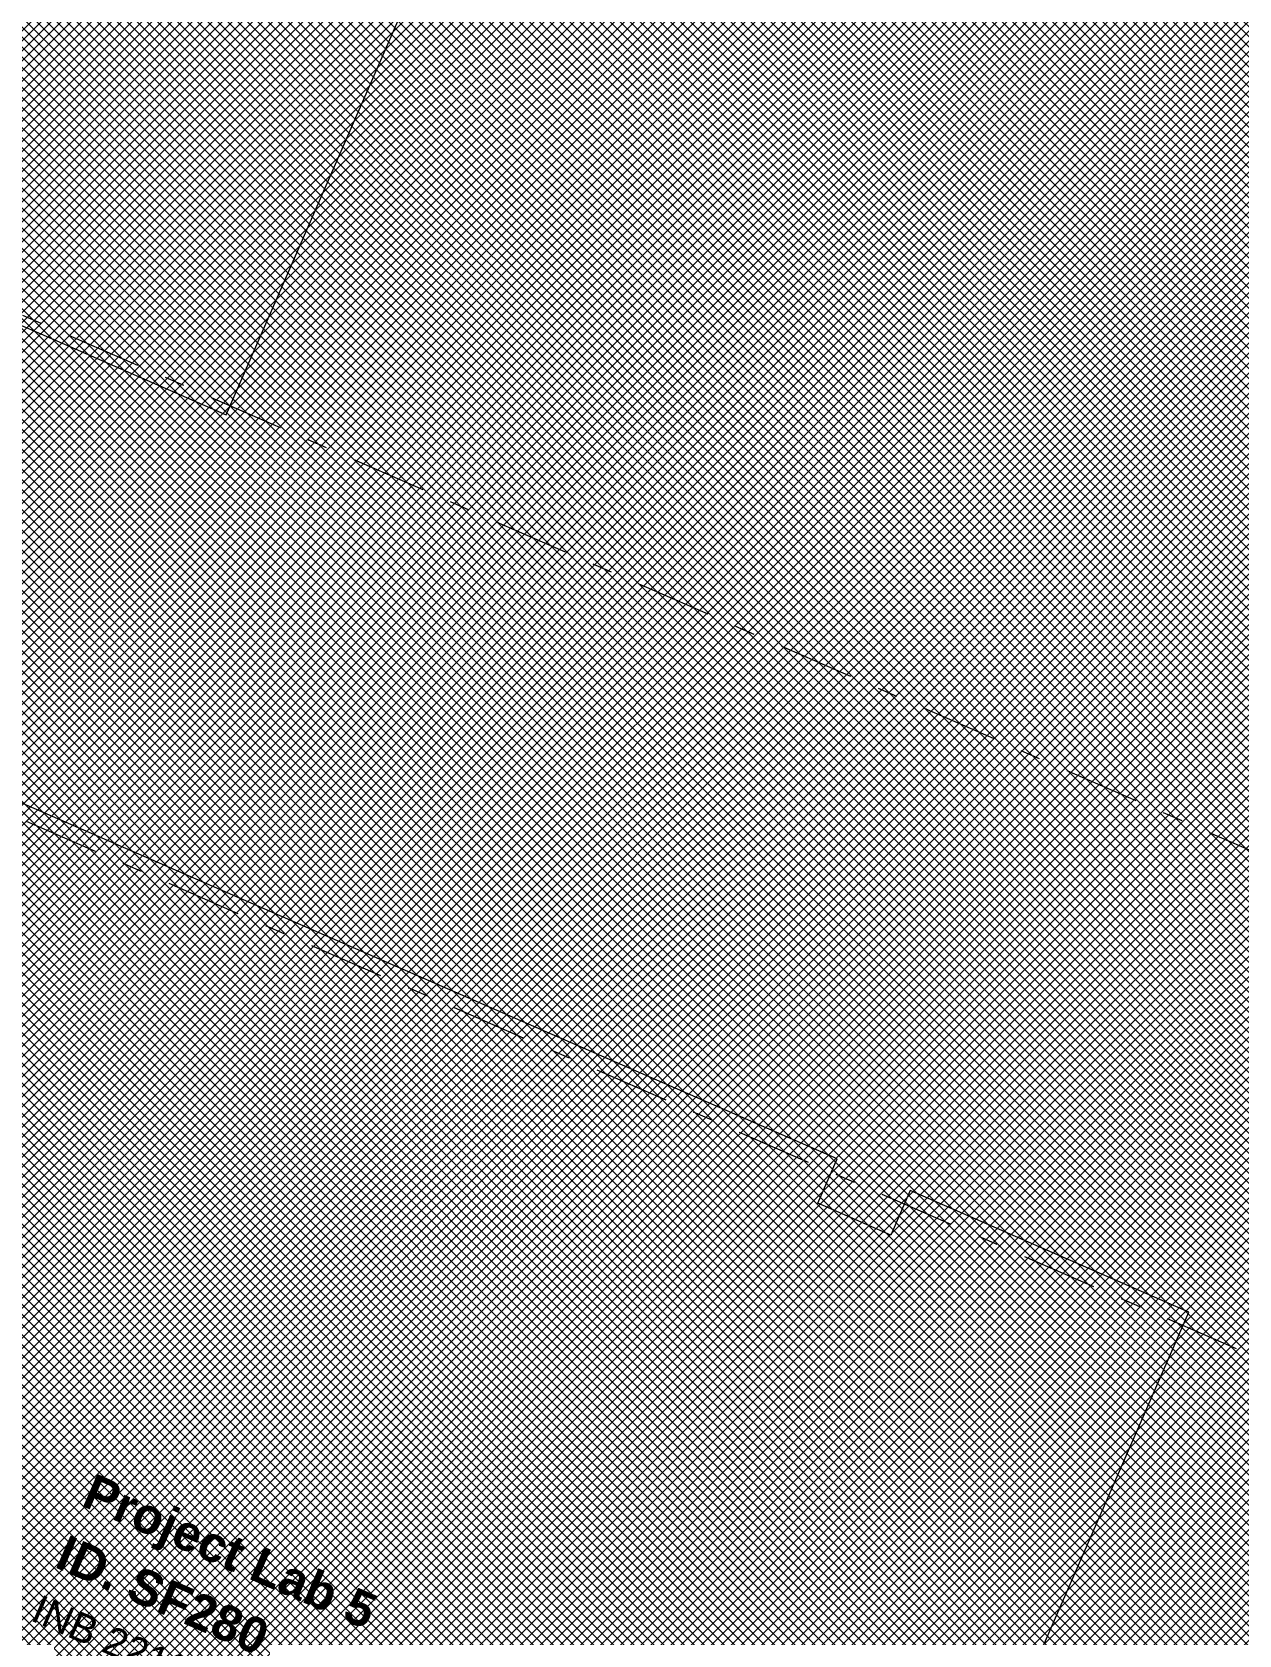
# Model space of a CAD drawing. Header units: millimetres. Extents: x -50172 to 90294, y -80883 to 956680.
# Drawn here: x 50369 to 58853, y -17831 to -6563 of the extents above; entities that cross this region are included whole.
import ezdxf
from ezdxf.enums import TextEntityAlignment as Align

# ---------------------------------------------------------------- set-up
doc = ezdxf.new("R2010")
doc.units = ezdxf.units.MM
doc.header["$MEASUREMENT"] = 0
doc.linetypes.add('Double Dashed', pattern=[1093.611073, 529.166651, -211.666656, 141.111112, -211.666656])
doc.layers.add('A-15-MG_Structural_Grid', color=7, linetype='Continuous')
doc.layers.add('New_A-35-M_FFE-Zone', color=7, linetype='Continuous')
for name, color, linetype, lineweight, true_color in [('A-15-MG_Structural_Grid_Pen_No__163', 7, 'Continuous', 0, 0x750077), ('A-25-M_Wall_Int_Pen_No__102', 7, 'Continuous', 15, 0xcccccc), ('New_A-35-M_FFE-Zone_Pen_No__74', 7, 'Continuous', 20, 0x606060)]:
    doc.layers.add(name, color=color, linetype=linetype, lineweight=lineweight, true_color=true_color)
doc.layers.add('New_ArchiCAD Zone Stamps_Pen_No__9', color=7, linetype='Continuous', lineweight=13)
doc.styles.add('GENERATED_STYLE_2', font='')
doc.styles.add('GENERATED_STYLE_3', font='')
doc.styles.add('GENERATED_STYLE_4', font='')
doc.styles.get('GENERATED_STYLE_2').set_extended_font_data('Arial', bold=True)
doc.styles.get('GENERATED_STYLE_3').set_extended_font_data('Arial')
doc.styles.get('GENERATED_STYLE_4').set_extended_font_data('Swis721 BT')

# ---------------------------------------------------------------- blocks, each defined once
blk = doc.blocks.new('Project Lab 5_INB 2210_60_1', base_point=(51334, -18117))
at = {"layer": 'New_A-35-M_FFE-Zone_Pen_No__74', "linetype": 'Continuous'}
for p, q in [((56029, -14484), (48721, -11297)), ((55893, -14796), (56029, -14484)), ((56542, -14707), (56406, -15020)), ((58501, -15562), (56542, -14707)), ((56406, -15020), (55893, -14796)), ((54922, -23770), (58501, -15562))]:
    blk.add_line(p, q, dxfattribs=at)
at = {"layer": 'New_ArchiCAD Zone Stamps_Pen_No__9'}
for tag, height, style, p in [('ROOM_NAME', 250, 'GENERATED_STYLE_2', (50806, -16690)), ('zoneNameLine2', 250, 'GENERATED_STYLE_2', (50618, -17122)), ('ROOM_NUMBER', 200, 'GENERATED_STYLE_3', (50429, -17543)), ('measuredAreaCode', 200, 'GENERATED_STYLE_3', (50272, -17903)), ('DUMMY_649', 200, 'GENERATED_STYLE_3', (50580, -18037)), ('DUMMY_650', 200, 'GENERATED_STYLE_3', (51069, -18251)), ('DUMMY_651', 133, 'GENERATED_STYLE_3', (51348, -18357))]:
    blk.add_attdef(tag, text='', height=height, rotation=336.4404, dxfattribs=dict(at, style=style)).set_placement(p, align=Align.TOP_LEFT)
blk = doc.blocks.new('Project Lab 4_INB 2208_61_1', base_point=(50600, -2910))
at = {"layer": 'New_A-35-M_FFE-Zone_Pen_No__74', "linetype": 'Continuous'}
for p, q in [((51732, -9253), (56191, 972)), ((45273, -6436), (50429, -8685)), ((50429, -8685), (51732, -9253))]:
    blk.add_line(p, q, dxfattribs=at)
at = {"layer": 'New_ArchiCAD Zone Stamps_Pen_No__9'}
for tag, height, style, p in [('ROOM_NAME', 250, 'GENERATED_STYLE_2', (50073, -1483)), ('zoneNameLine2', 250, 'GENERATED_STYLE_2', (49884, -1916)), ('ROOM_NUMBER', 200, 'GENERATED_STYLE_3', (49696, -2336)), ('measuredAreaCode', 200, 'GENERATED_STYLE_3', (49539, -2696)), ('DUMMY_649', 200, 'GENERATED_STYLE_3', (49846, -2830)), ('DUMMY_650', 200, 'GENERATED_STYLE_3', (50336, -3044)), ('DUMMY_651', 133, 'GENERATED_STYLE_3', (50615, -3150))]:
    blk.add_attdef(tag, text='', height=height, rotation=336.4404, dxfattribs=dict(at, style=style)).set_placement(p, align=Align.TOP_LEFT)
blk = doc.blocks.new('Standard grid marker_3')
at = {"layer": 'A-15-MG_Structural_Grid_Pen_No__163', "linetype": 'Double Dashed'}
blk.add_line((1000, 0), (74255, 0), dxfattribs=at)
at = {"layer": 'A-15-MG_Structural_Grid_Pen_No__163', "style": 'GENERATED_STYLE_4'}
for tag, p in [('AC_MarkerText_1_0', (-500, 43)), ('AC_MarkerText_1_1', (75755, 43))]:
    blk.add_attdef(tag, text='', height=350, rotation=360, dxfattribs=at).set_placement(p, align=Align.MIDDLE_CENTER)

msp = doc.modelspace()

# ---------------------------------------------------------------- hatches: boundary and pattern name
at = {"layer": 'A-25-M_Wall_Int_Pen_No__102', "linetype": 'Continuous'}
h = msp.add_hatch(dxfattribs=at)
h.set_pattern_fill('Grid_5x5_Diagonal_0001', color=256, style=0, pattern_type=2)
h.set_pattern_definition([(45, (0, 0), (-35.35534, 35.35534), []), (135, (0, 0), (35.35534, 35.35534), [])])
h.paths.add_polyline_path([(44768.3, -19356.4), (49530.7, -8434.9), (45240.9, -6564.3), (47755.1, -798.6), (49818.5, 3933.5), (74273.5, -6730.2), (64933.5, -28149.5)])

# ---------------------------------------------------------------- block references
at = {"layer": 'A-15-MG_Structural_Grid', "color": 8, "linetype": 'Continuous', "lineweight": 15, "zscale": 1000, "rotation": 336.440411583993}
for p in [(3595.3, 11813.5), (2296.2, 8834.4)]:
    msp.add_blockref('Standard grid marker_3', p, dxfattribs=at)
at = {"layer": 'New_A-35-M_FFE-Zone', "linetype": 'Continuous'}
msp.add_blockref('Project Lab 4_INB 2208_61_1', (50600.4, -2909.9), dxfattribs=at)
ref = msp.add_blockref('Project Lab 5_INB 2210_60_1', (51333.6, -18116.7), dxfattribs=at)
ref.add_attrib('ROOM_NAME', 'Project Lab 5', dxfattribs={"layer": 'New_ArchiCAD Zone Stamps_Pen_No__9', "color": 7, "height": 250, "rotation": 336.44041, "style": 'GENERATED_STYLE_2'}).set_placement((50806, -16690.2), align=Align.TOP_LEFT)
ref.add_attrib('ROOM_NUMBER', 'INB 2210', dxfattribs={"layer": 'New_ArchiCAD Zone Stamps_Pen_No__9', "color": 7, "height": 200, "rotation": 336.44041, "style": 'GENERATED_STYLE_3'}).set_placement((50429.2, -17543), align=Align.TOP_LEFT)
ref.add_attrib('zoneNameLine2', 'ID. SF280', dxfattribs={"layer": 'New_ArchiCAD Zone Stamps_Pen_No__9', "color": 7, "height": 250, "rotation": 336.44041, "style": 'GENERATED_STYLE_2'}).set_placement((50617.6, -17122.3), align=Align.TOP_LEFT)

doc.saveas('drawing.dxf')
